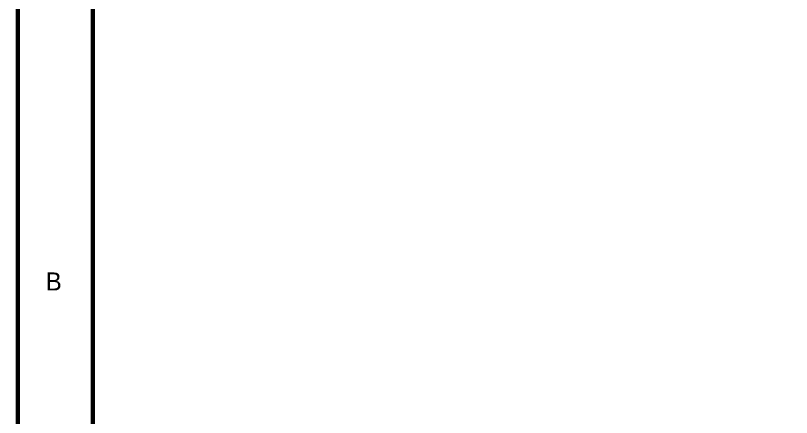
# Model space of a CAD drawing. Header units: inches. Extents: x 0 to 431, y 0 to 297.
# Drawn here: x -0.1 to 51.9, y 111.3 to 138.2 of the extents above; entities that cross this region are included whole.
import ezdxf

# ---------------------------------------------------------------- set-up
doc = ezdxf.new("R2010")
doc.units = ezdxf.units.IN
doc.layers.add('Sheet', color=255, linetype='Continuous')

msp = doc.modelspace()

# ---------------------------------------------------------------- linework, layer by layer
at = {"layer": 'Sheet'}
for points in [[(0.008, 0.042, 0.3, 0.3, 0), (0.008, 296.996, 0.3, 0.3, 0)], [(5.041, 5.024, 0.3, 0.3, 0), (5.041, 291.963, 0.3, 0.3, 0)]]:
    msp.add_lwpolyline(points, format="xyseb", dxfattribs=at)
for points in [[(0.017, 193.04, 0.0991, 0.0991, 0), (0.017, 0, 0.0991, 0.0991, 0), (292.1, 0, 0.0991, 0.0991, 0), (292.1, 193.04, 0.0991, 0.0991, 0), (0.017, 193.04, 0.0991, 0.0991, 0), (0.017, 193.04, 0.0991, 0.0991, 0)], [(5.091, 187.949, 0.0991, 0.0991, 0), (5.091, 5.075, 0.0991, 0.0991, 0), (287.026, 5.075, 0.0991, 0.0991, 0), (287.026, 187.949, 0.0991, 0.0991, 0), (5.091, 187.949, 0.0991, 0.0991, 0), (5.091, 187.949, 0.0991, 0.0991, 0)]]:
    msp.add_lwpolyline(points, format="xyseb", close=True, dxfattribs=at)

# ---------------------------------------------------------------- texts
msp.add_text('B', height=1.21, dxfattribs=at).set_placement((1.882, 119.776))

doc.saveas('drawing.dxf')
